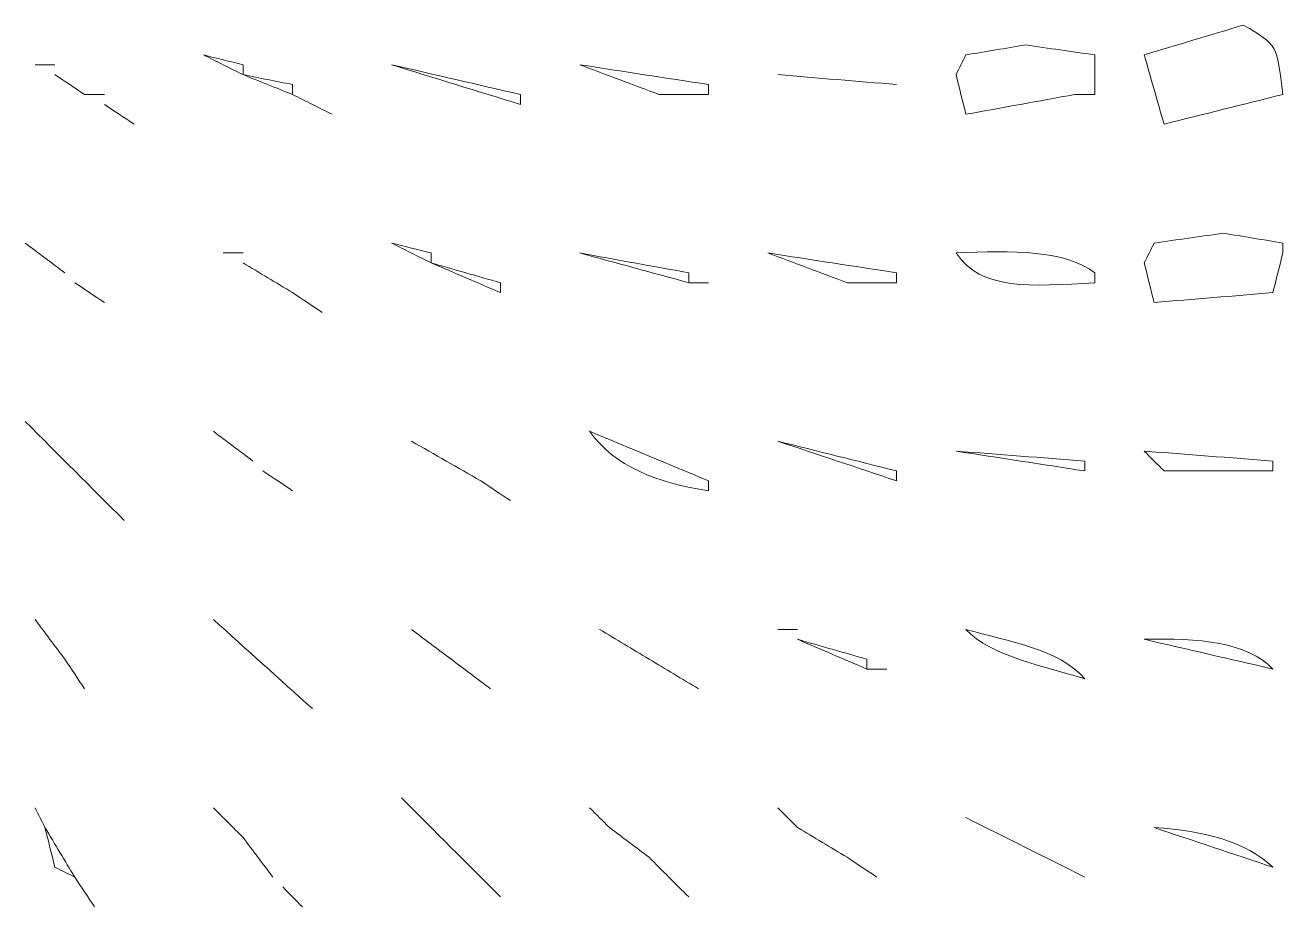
# Model space of a CAD drawing. Extents: x 69 to 542, y -750 to -43.
# Drawn here: x 70.9 to 197.9, y -669.3 to -580.3 of the extents above; entities that cross this region are included whole.
import ezdxf

# ---------------------------------------------------------------- set-up
doc = ezdxf.new("R2010")
doc.units = 0
doc.header["$MEASUREMENT"] = 0
doc.layers.add('Layer 1', color=7, linetype='Continuous', lineweight=0)

msp = doc.modelspace()

# ---------------------------------------------------------------- linework, layer by layer
at = {"layer": 'Layer 1', "color": 240, "lineweight": 18, "true_color": 0xed1c24}
for points, knots in [([(193.94, -580.33), (197.47, -582.36), (197.31, -582.29), (197.94, -587.33), (193.94, -588.33), (189.94, -589.33), (185.94, -590.33), (185.27, -588), (184.6, -585.67), (183.94, -583.33), (187.27, -582.33), (190.6, -581.33), (193.94, -580.33)], [0, 0, 0, 0, 1, 1, 1, 2, 2, 2, 3, 3, 3, 4, 4, 4, 4]), ([(193.94, -580.33), (197.47, -582.36), (197.31, -582.29), (197.94, -587.33), (193.94, -588.33), (189.94, -589.33), (185.94, -590.33), (185.27, -588), (184.6, -585.67), (183.94, -583.33), (187.27, -582.33), (190.6, -581.33), (193.94, -580.33)], [0, 0, 0, 0, 1, 1, 1, 2, 2, 2, 3, 3, 3, 4, 4, 4, 4]), ([(193.94, -580.33), (197.47, -582.36), (197.31, -582.29), (197.94, -587.33), (193.94, -588.33), (189.94, -589.33), (185.94, -590.33), (185.27, -588), (184.6, -585.67), (183.94, -583.33), (187.27, -582.33), (190.6, -581.33), (193.94, -580.33)], [0, 0, 0, 0, 1, 1, 1, 2, 2, 2, 3, 3, 3, 4, 4, 4, 4]), ([(171.94, -582.33), (174.27, -582.67), (176.6, -583), (178.94, -583.33), (178.94, -583.67), (178.94, -584), (178.94, -584.33), (178.94, -585.33), (178.94, -586.33), (178.94, -587.33), (178.27, -587.33), (177.6, -587.33), (176.94, -587.33), (173.27, -588), (169.6, -588.67), (165.94, -589.33), (165.6, -588), (165.27, -586.67), (164.94, -585.33), (165.27, -584.67), (165.6, -584), (165.94, -583.33), (167.94, -583), (169.94, -582.67), (171.94, -582.33)], [0, 0, 0, 0, 1, 1, 1, 2, 2, 2, 3, 3, 3, 4, 4, 4, 5, 5, 5, 6, 6, 6, 7, 7, 7, 8, 8, 8, 8]), ([(171.94, -582.33), (174.27, -582.67), (176.6, -583), (178.94, -583.33), (178.94, -583.67), (178.94, -584), (178.94, -584.33), (178.94, -585.33), (178.94, -586.33), (178.94, -587.33), (178.27, -587.33), (177.6, -587.33), (176.94, -587.33), (173.27, -588), (169.6, -588.67), (165.94, -589.33), (165.6, -588), (165.27, -586.67), (164.94, -585.33), (165.27, -584.67), (165.6, -584), (165.94, -583.33), (167.94, -583), (169.94, -582.67), (171.94, -582.33)], [0, 0, 0, 0, 1, 1, 1, 2, 2, 2, 3, 3, 3, 4, 4, 4, 5, 5, 5, 6, 6, 6, 7, 7, 7, 8, 8, 8, 8]), ([(171.94, -582.33), (174.27, -582.67), (176.6, -583), (178.94, -583.33), (178.94, -583.67), (178.94, -584), (178.94, -584.33), (178.94, -585.33), (178.94, -586.33), (178.94, -587.33), (178.27, -587.33), (177.6, -587.33), (176.94, -587.33), (173.27, -588), (169.6, -588.67), (165.94, -589.33), (165.6, -588), (165.27, -586.67), (164.94, -585.33), (165.27, -584.67), (165.6, -584), (165.94, -583.33), (167.94, -583), (169.94, -582.67), (171.94, -582.33)], [0, 0, 0, 0, 1, 1, 1, 2, 2, 2, 3, 3, 3, 4, 4, 4, 5, 5, 5, 6, 6, 6, 7, 7, 7, 8, 8, 8, 8]), ([(88.94, -583.33), (90.27, -583.67), (91.6, -584), (92.94, -584.33), (92.94, -584.67), (92.94, -585), (92.94, -585.33), (91.6, -584.67), (90.27, -584), (88.94, -583.33)], [0, 0, 0, 0, 1, 1, 1, 2, 2, 2, 3, 3, 3, 3]), ([(88.94, -583.33), (90.27, -583.67), (91.6, -584), (92.94, -584.33), (92.94, -584.67), (92.94, -585), (92.94, -585.33), (91.6, -584.67), (90.27, -584), (88.94, -583.33)], [0, 0, 0, 0, 1, 1, 1, 2, 2, 2, 3, 3, 3, 3]), ([(88.94, -583.33), (90.27, -583.67), (91.6, -584), (92.94, -584.33), (92.94, -584.67), (92.94, -585), (92.94, -585.33), (91.6, -584.67), (90.27, -584), (88.94, -583.33)], [0, 0, 0, 0, 1, 1, 1, 2, 2, 2, 3, 3, 3, 3]), ([(71.94, -584.33), (72.6, -584.33), (73.27, -584.33), (73.94, -584.33), (73.27, -584.33), (72.6, -584.33), (71.94, -584.33)], [0, 0, 0, 0, 1, 1, 1, 2, 2, 2, 2]), ([(71.94, -584.33), (72.6, -584.33), (73.27, -584.33), (73.94, -584.33), (73.27, -584.33), (72.6, -584.33), (71.94, -584.33)], [0, 0, 0, 0, 1, 1, 1, 2, 2, 2, 2]), ([(71.94, -584.33), (72.6, -584.33), (73.27, -584.33), (73.94, -584.33), (73.27, -584.33), (72.6, -584.33), (71.94, -584.33)], [0, 0, 0, 0, 1, 1, 1, 2, 2, 2, 2]), ([(73.94, -585.33), (74.94, -586), (75.94, -586.67), (76.94, -587.33), (75.94, -586.67), (74.94, -586), (73.94, -585.33)], [0, 0, 0, 0, 1, 1, 1, 2, 2, 2, 2]), ([(73.94, -585.33), (74.94, -586), (75.94, -586.67), (76.94, -587.33), (75.94, -586.67), (74.94, -586), (73.94, -585.33)], [0, 0, 0, 0, 1, 1, 1, 2, 2, 2, 2]), ([(73.94, -585.33), (74.94, -586), (75.94, -586.67), (76.94, -587.33), (75.94, -586.67), (74.94, -586), (73.94, -585.33)], [0, 0, 0, 0, 1, 1, 1, 2, 2, 2, 2]), ([(92.94, -585.33), (94.6, -585.67), (96.27, -586), (97.94, -586.33), (97.94, -586.67), (97.94, -587), (97.94, -587.33), (96.27, -586.67), (94.6, -586), (92.94, -585.33)], [0, 0, 0, 0, 1, 1, 1, 2, 2, 2, 3, 3, 3, 3]), ([(92.94, -585.33), (94.6, -585.67), (96.27, -586), (97.94, -586.33), (97.94, -586.67), (97.94, -587), (97.94, -587.33), (96.27, -586.67), (94.6, -586), (92.94, -585.33)], [0, 0, 0, 0, 1, 1, 1, 2, 2, 2, 3, 3, 3, 3]), ([(92.94, -585.33), (94.6, -585.67), (96.27, -586), (97.94, -586.33), (97.94, -586.67), (97.94, -587), (97.94, -587.33), (96.27, -586.67), (94.6, -586), (92.94, -585.33)], [0, 0, 0, 0, 1, 1, 1, 2, 2, 2, 3, 3, 3, 3]), ([(107.94, -584.33), (112.27, -585.33), (116.6, -586.33), (120.94, -587.33), (120.94, -587.67), (120.94, -588), (120.94, -588.33), (116.6, -587), (112.27, -585.67), (107.94, -584.33)], [0, 0, 0, 0, 1, 1, 1, 2, 2, 2, 3, 3, 3, 3]), ([(107.94, -584.33), (112.27, -585.33), (116.6, -586.33), (120.94, -587.33), (120.94, -587.67), (120.94, -588), (120.94, -588.33), (116.6, -587), (112.27, -585.67), (107.94, -584.33)], [0, 0, 0, 0, 1, 1, 1, 2, 2, 2, 3, 3, 3, 3]), ([(107.94, -584.33), (112.27, -585.33), (116.6, -586.33), (120.94, -587.33), (120.94, -587.67), (120.94, -588), (120.94, -588.33), (116.6, -587), (112.27, -585.67), (107.94, -584.33)], [0, 0, 0, 0, 1, 1, 1, 2, 2, 2, 3, 3, 3, 3]), ([(126.94, -584.33), (131.27, -585), (135.6, -585.67), (139.94, -586.33), (139.94, -586.67), (139.94, -587), (139.94, -587.33), (138.27, -587.33), (136.6, -587.33), (134.94, -587.33), (132.27, -586.33), (129.6, -585.33), (126.94, -584.33)], [0, 0, 0, 0, 1, 1, 1, 2, 2, 2, 3, 3, 3, 4, 4, 4, 4]), ([(126.94, -584.33), (131.27, -585), (135.6, -585.67), (139.94, -586.33), (139.94, -586.67), (139.94, -587), (139.94, -587.33), (138.27, -587.33), (136.6, -587.33), (134.94, -587.33), (132.27, -586.33), (129.6, -585.33), (126.94, -584.33)], [0, 0, 0, 0, 1, 1, 1, 2, 2, 2, 3, 3, 3, 4, 4, 4, 4]), ([(126.94, -584.33), (131.27, -585), (135.6, -585.67), (139.94, -586.33), (139.94, -586.67), (139.94, -587), (139.94, -587.33), (138.27, -587.33), (136.6, -587.33), (134.94, -587.33), (132.27, -586.33), (129.6, -585.33), (126.94, -584.33)], [0, 0, 0, 0, 1, 1, 1, 2, 2, 2, 3, 3, 3, 4, 4, 4, 4]), ([(146.94, -585.33), (150.94, -585.67), (154.94, -586), (158.94, -586.33), (154.94, -586), (150.94, -585.67), (146.94, -585.33)], [0, 0, 0, 0, 1, 1, 1, 2, 2, 2, 2]), ([(146.94, -585.33), (150.94, -585.67), (154.94, -586), (158.94, -586.33), (154.94, -586), (150.94, -585.67), (146.94, -585.33)], [0, 0, 0, 0, 1, 1, 1, 2, 2, 2, 2]), ([(146.94, -585.33), (150.94, -585.67), (154.94, -586), (158.94, -586.33), (154.94, -586), (150.94, -585.67), (146.94, -585.33)], [0, 0, 0, 0, 1, 1, 1, 2, 2, 2, 2]), ([(76.94, -587.33), (77.6, -587.33), (78.27, -587.33), (78.94, -587.33), (78.27, -587.33), (77.6, -587.33), (76.94, -587.33)], [0, 0, 0, 0, 1, 1, 1, 2, 2, 2, 2]), ([(76.94, -587.33), (77.6, -587.33), (78.27, -587.33), (78.94, -587.33), (78.27, -587.33), (77.6, -587.33), (76.94, -587.33)], [0, 0, 0, 0, 1, 1, 1, 2, 2, 2, 2]), ([(76.94, -587.33), (77.6, -587.33), (78.27, -587.33), (78.94, -587.33), (78.27, -587.33), (77.6, -587.33), (76.94, -587.33)], [0, 0, 0, 0, 1, 1, 1, 2, 2, 2, 2]), ([(97.94, -587.33), (99.27, -588), (100.6, -588.67), (101.94, -589.33), (100.6, -588.67), (99.27, -588), (97.94, -587.33)], [0, 0, 0, 0, 1, 1, 1, 2, 2, 2, 2]), ([(97.94, -587.33), (99.27, -588), (100.6, -588.67), (101.94, -589.33), (100.6, -588.67), (99.27, -588), (97.94, -587.33)], [0, 0, 0, 0, 1, 1, 1, 2, 2, 2, 2]), ([(97.94, -587.33), (99.27, -588), (100.6, -588.67), (101.94, -589.33), (100.6, -588.67), (99.27, -588), (97.94, -587.33)], [0, 0, 0, 0, 1, 1, 1, 2, 2, 2, 2]), ([(78.94, -588.33), (79.94, -589), (80.94, -589.67), (81.94, -590.33), (80.94, -589.67), (79.94, -589), (78.94, -588.33)], [0, 0, 0, 0, 1, 1, 1, 2, 2, 2, 2]), ([(78.94, -588.33), (79.94, -589), (80.94, -589.67), (81.94, -590.33), (80.94, -589.67), (79.94, -589), (78.94, -588.33)], [0, 0, 0, 0, 1, 1, 1, 2, 2, 2, 2]), ([(78.94, -588.33), (79.94, -589), (80.94, -589.67), (81.94, -590.33), (80.94, -589.67), (79.94, -589), (78.94, -588.33)], [0, 0, 0, 0, 1, 1, 1, 2, 2, 2, 2]), ([(191.94, -601.33), (193.94, -601.67), (195.94, -602), (197.94, -602.33), (197.94, -602.67), (197.94, -603), (197.94, -603.33), (197.6, -604.67), (197.27, -606), (196.94, -607.33), (192.94, -607.67), (188.94, -608), (184.94, -608.33), (184.6, -607), (184.27, -605.67), (183.94, -604.33), (184.27, -603.67), (184.6, -603), (184.94, -602.33), (187.27, -602), (189.6, -601.67), (191.94, -601.33)], [0, 0, 0, 0, 1, 1, 1, 2, 2, 2, 3, 3, 3, 4, 4, 4, 5, 5, 5, 6, 6, 6, 7, 7, 7, 7]), ([(191.94, -601.33), (193.94, -601.67), (195.94, -602), (197.94, -602.33), (197.94, -602.67), (197.94, -603), (197.94, -603.33), (197.6, -604.67), (197.27, -606), (196.94, -607.33), (192.94, -607.67), (188.94, -608), (184.94, -608.33), (184.6, -607), (184.27, -605.67), (183.94, -604.33), (184.27, -603.67), (184.6, -603), (184.94, -602.33), (187.27, -602), (189.6, -601.67), (191.94, -601.33)], [0, 0, 0, 0, 1, 1, 1, 2, 2, 2, 3, 3, 3, 4, 4, 4, 5, 5, 5, 6, 6, 6, 7, 7, 7, 7]), ([(191.94, -601.33), (193.94, -601.67), (195.94, -602), (197.94, -602.33), (197.94, -602.67), (197.94, -603), (197.94, -603.33), (197.6, -604.67), (197.27, -606), (196.94, -607.33), (192.94, -607.67), (188.94, -608), (184.94, -608.33), (184.6, -607), (184.27, -605.67), (183.94, -604.33), (184.27, -603.67), (184.6, -603), (184.94, -602.33), (187.27, -602), (189.6, -601.67), (191.94, -601.33)], [0, 0, 0, 0, 1, 1, 1, 2, 2, 2, 3, 3, 3, 4, 4, 4, 5, 5, 5, 6, 6, 6, 7, 7, 7, 7]), ([(70.94, -602.33), (72.27, -603.33), (73.6, -604.33), (74.94, -605.33), (73.6, -604.33), (72.27, -603.33), (70.94, -602.33)], [0, 0, 0, 0, 1, 1, 1, 2, 2, 2, 2]), ([(70.94, -602.33), (72.27, -603.33), (73.6, -604.33), (74.94, -605.33), (73.6, -604.33), (72.27, -603.33), (70.94, -602.33)], [0, 0, 0, 0, 1, 1, 1, 2, 2, 2, 2]), ([(70.94, -602.33), (72.27, -603.33), (73.6, -604.33), (74.94, -605.33), (73.6, -604.33), (72.27, -603.33), (70.94, -602.33)], [0, 0, 0, 0, 1, 1, 1, 2, 2, 2, 2]), ([(107.94, -602.33), (109.27, -602.67), (110.6, -603), (111.94, -603.33), (111.94, -603.67), (111.94, -604), (111.94, -604.33), (110.6, -603.67), (109.27, -603), (107.94, -602.33)], [0, 0, 0, 0, 1, 1, 1, 2, 2, 2, 3, 3, 3, 3]), ([(107.94, -602.33), (109.27, -602.67), (110.6, -603), (111.94, -603.33), (111.94, -603.67), (111.94, -604), (111.94, -604.33), (110.6, -603.67), (109.27, -603), (107.94, -602.33)], [0, 0, 0, 0, 1, 1, 1, 2, 2, 2, 3, 3, 3, 3]), ([(107.94, -602.33), (109.27, -602.67), (110.6, -603), (111.94, -603.33), (111.94, -603.67), (111.94, -604), (111.94, -604.33), (110.6, -603.67), (109.27, -603), (107.94, -602.33)], [0, 0, 0, 0, 1, 1, 1, 2, 2, 2, 3, 3, 3, 3]), ([(164.94, -603.33), (170.57, -603.04), (176.05, -603.06), (178.94, -605.33), (178.94, -605.67), (178.94, -606), (178.94, -606.33), (172.46, -606.71), (167.47, -607.15), (164.94, -603.33)], [0, 0, 0, 0, 1, 1, 1, 2, 2, 2, 3, 3, 3, 3]), ([(164.94, -603.33), (170.57, -603.04), (176.05, -603.06), (178.94, -605.33), (178.94, -605.67), (178.94, -606), (178.94, -606.33), (172.46, -606.71), (167.47, -607.15), (164.94, -603.33)], [0, 0, 0, 0, 1, 1, 1, 2, 2, 2, 3, 3, 3, 3]), ([(164.94, -603.33), (170.57, -603.04), (176.05, -603.06), (178.94, -605.33), (178.94, -605.67), (178.94, -606), (178.94, -606.33), (172.46, -606.71), (167.47, -607.15), (164.94, -603.33)], [0, 0, 0, 0, 1, 1, 1, 2, 2, 2, 3, 3, 3, 3]), ([(90.94, -603.33), (91.6, -603.33), (92.27, -603.33), (92.94, -603.33), (92.27, -603.33), (91.6, -603.33), (90.94, -603.33)], [0, 0, 0, 0, 1, 1, 1, 2, 2, 2, 2]), ([(90.94, -603.33), (91.6, -603.33), (92.27, -603.33), (92.94, -603.33), (92.27, -603.33), (91.6, -603.33), (90.94, -603.33)], [0, 0, 0, 0, 1, 1, 1, 2, 2, 2, 2]), ([(90.94, -603.33), (91.6, -603.33), (92.27, -603.33), (92.94, -603.33), (92.27, -603.33), (91.6, -603.33), (90.94, -603.33)], [0, 0, 0, 0, 1, 1, 1, 2, 2, 2, 2]), ([(92.94, -604.33), (94.6, -605.33), (96.27, -606.33), (97.94, -607.33), (96.27, -606.33), (94.6, -605.33), (92.94, -604.33)], [0, 0, 0, 0, 1, 1, 1, 2, 2, 2, 2]), ([(92.94, -604.33), (94.6, -605.33), (96.27, -606.33), (97.94, -607.33), (96.27, -606.33), (94.6, -605.33), (92.94, -604.33)], [0, 0, 0, 0, 1, 1, 1, 2, 2, 2, 2]), ([(92.94, -604.33), (94.6, -605.33), (96.27, -606.33), (97.94, -607.33), (96.27, -606.33), (94.6, -605.33), (92.94, -604.33)], [0, 0, 0, 0, 1, 1, 1, 2, 2, 2, 2]), ([(111.94, -604.33), (114.27, -605), (116.6, -605.67), (118.94, -606.33), (118.94, -606.67), (118.94, -607), (118.94, -607.33), (116.6, -606.33), (114.27, -605.33), (111.94, -604.33)], [0, 0, 0, 0, 1, 1, 1, 2, 2, 2, 3, 3, 3, 3]), ([(111.94, -604.33), (114.27, -605), (116.6, -605.67), (118.94, -606.33), (118.94, -606.67), (118.94, -607), (118.94, -607.33), (116.6, -606.33), (114.27, -605.33), (111.94, -604.33)], [0, 0, 0, 0, 1, 1, 1, 2, 2, 2, 3, 3, 3, 3]), ([(111.94, -604.33), (114.27, -605), (116.6, -605.67), (118.94, -606.33), (118.94, -606.67), (118.94, -607), (118.94, -607.33), (116.6, -606.33), (114.27, -605.33), (111.94, -604.33)], [0, 0, 0, 0, 1, 1, 1, 2, 2, 2, 3, 3, 3, 3]), ([(126.94, -603.33), (130.6, -604), (134.27, -604.67), (137.94, -605.33), (137.94, -605.67), (137.94, -606), (137.94, -606.33), (134.27, -605.33), (130.6, -604.33), (126.94, -603.33)], [0, 0, 0, 0, 1, 1, 1, 2, 2, 2, 3, 3, 3, 3]), ([(126.94, -603.33), (130.6, -604), (134.27, -604.67), (137.94, -605.33), (137.94, -605.67), (137.94, -606), (137.94, -606.33), (134.27, -605.33), (130.6, -604.33), (126.94, -603.33)], [0, 0, 0, 0, 1, 1, 1, 2, 2, 2, 3, 3, 3, 3]), ([(126.94, -603.33), (130.6, -604), (134.27, -604.67), (137.94, -605.33), (137.94, -605.67), (137.94, -606), (137.94, -606.33), (134.27, -605.33), (130.6, -604.33), (126.94, -603.33)], [0, 0, 0, 0, 1, 1, 1, 2, 2, 2, 3, 3, 3, 3]), ([(145.94, -603.33), (150.27, -604), (154.6, -604.67), (158.94, -605.33), (158.94, -605.67), (158.94, -606), (158.94, -606.33), (157.27, -606.33), (155.6, -606.33), (153.94, -606.33), (151.27, -605.33), (148.6, -604.33), (145.94, -603.33)], [0, 0, 0, 0, 1, 1, 1, 2, 2, 2, 3, 3, 3, 4, 4, 4, 4]), ([(145.94, -603.33), (150.27, -604), (154.6, -604.67), (158.94, -605.33), (158.94, -605.67), (158.94, -606), (158.94, -606.33), (157.27, -606.33), (155.6, -606.33), (153.94, -606.33), (151.27, -605.33), (148.6, -604.33), (145.94, -603.33)], [0, 0, 0, 0, 1, 1, 1, 2, 2, 2, 3, 3, 3, 4, 4, 4, 4]), ([(145.94, -603.33), (150.27, -604), (154.6, -604.67), (158.94, -605.33), (158.94, -605.67), (158.94, -606), (158.94, -606.33), (157.27, -606.33), (155.6, -606.33), (153.94, -606.33), (151.27, -605.33), (148.6, -604.33), (145.94, -603.33)], [0, 0, 0, 0, 1, 1, 1, 2, 2, 2, 3, 3, 3, 4, 4, 4, 4]), ([(75.94, -606.33), (76.94, -607), (77.94, -607.67), (78.94, -608.33), (77.94, -607.67), (76.94, -607), (75.94, -606.33)], [0, 0, 0, 0, 1, 1, 1, 2, 2, 2, 2]), ([(75.94, -606.33), (76.94, -607), (77.94, -607.67), (78.94, -608.33), (77.94, -607.67), (76.94, -607), (75.94, -606.33)], [0, 0, 0, 0, 1, 1, 1, 2, 2, 2, 2]), ([(75.94, -606.33), (76.94, -607), (77.94, -607.67), (78.94, -608.33), (77.94, -607.67), (76.94, -607), (75.94, -606.33)], [0, 0, 0, 0, 1, 1, 1, 2, 2, 2, 2]), ([(137.94, -606.33), (138.6, -606.33), (139.27, -606.33), (139.94, -606.33), (139.27, -606.33), (138.6, -606.33), (137.94, -606.33)], [0, 0, 0, 0, 1, 1, 1, 2, 2, 2, 2]), ([(137.94, -606.33), (138.6, -606.33), (139.27, -606.33), (139.94, -606.33), (139.27, -606.33), (138.6, -606.33), (137.94, -606.33)], [0, 0, 0, 0, 1, 1, 1, 2, 2, 2, 2]), ([(137.94, -606.33), (138.6, -606.33), (139.27, -606.33), (139.94, -606.33), (139.27, -606.33), (138.6, -606.33), (137.94, -606.33)], [0, 0, 0, 0, 1, 1, 1, 2, 2, 2, 2]), ([(97.94, -607.33), (98.94, -608), (99.94, -608.67), (100.94, -609.33), (99.94, -608.67), (98.94, -608), (97.94, -607.33)], [0, 0, 0, 0, 1, 1, 1, 2, 2, 2, 2]), ([(97.94, -607.33), (98.94, -608), (99.94, -608.67), (100.94, -609.33), (99.94, -608.67), (98.94, -608), (97.94, -607.33)], [0, 0, 0, 0, 1, 1, 1, 2, 2, 2, 2]), ([(97.94, -607.33), (98.94, -608), (99.94, -608.67), (100.94, -609.33), (99.94, -608.67), (98.94, -608), (97.94, -607.33)], [0, 0, 0, 0, 1, 1, 1, 2, 2, 2, 2]), ([(70.94, -620.33), (74.27, -623.67), (77.6, -627), (80.94, -630.33), (77.6, -627), (74.27, -623.67), (70.94, -620.33)], [0, 0, 0, 0, 1, 1, 1, 2, 2, 2, 2]), ([(70.94, -620.33), (74.27, -623.67), (77.6, -627), (80.94, -630.33), (77.6, -627), (74.27, -623.67), (70.94, -620.33)], [0, 0, 0, 0, 1, 1, 1, 2, 2, 2, 2]), ([(70.94, -620.33), (74.27, -623.67), (77.6, -627), (80.94, -630.33), (77.6, -627), (74.27, -623.67), (70.94, -620.33)], [0, 0, 0, 0, 1, 1, 1, 2, 2, 2, 2]), ([(89.94, -621.33), (91.27, -622.33), (92.6, -623.33), (93.94, -624.33), (92.6, -623.33), (91.27, -622.33), (89.94, -621.33)], [0, 0, 0, 0, 1, 1, 1, 2, 2, 2, 2]), ([(89.94, -621.33), (91.27, -622.33), (92.6, -623.33), (93.94, -624.33), (92.6, -623.33), (91.27, -622.33), (89.94, -621.33)], [0, 0, 0, 0, 1, 1, 1, 2, 2, 2, 2]), ([(89.94, -621.33), (91.27, -622.33), (92.6, -623.33), (93.94, -624.33), (92.6, -623.33), (91.27, -622.33), (89.94, -621.33)], [0, 0, 0, 0, 1, 1, 1, 2, 2, 2, 2]), ([(127.94, -621.33), (131.94, -623), (135.94, -624.67), (139.94, -626.33), (139.94, -626.67), (139.94, -627), (139.94, -627.33), (134.79, -626.54), (130.42, -624.89), (127.94, -621.33)], [0, 0, 0, 0, 1, 1, 1, 2, 2, 2, 3, 3, 3, 3]), ([(127.94, -621.33), (131.94, -623), (135.94, -624.67), (139.94, -626.33), (139.94, -626.67), (139.94, -627), (139.94, -627.33), (134.79, -626.54), (130.42, -624.89), (127.94, -621.33)], [0, 0, 0, 0, 1, 1, 1, 2, 2, 2, 3, 3, 3, 3]), ([(127.94, -621.33), (131.94, -623), (135.94, -624.67), (139.94, -626.33), (139.94, -626.67), (139.94, -627), (139.94, -627.33), (134.79, -626.54), (130.42, -624.89), (127.94, -621.33)], [0, 0, 0, 0, 1, 1, 1, 2, 2, 2, 3, 3, 3, 3]), ([(109.94, -622.33), (112.27, -623.67), (114.6, -625), (116.94, -626.33), (114.6, -625), (112.27, -623.67), (109.94, -622.33)], [0, 0, 0, 0, 1, 1, 1, 2, 2, 2, 2]), ([(109.94, -622.33), (112.27, -623.67), (114.6, -625), (116.94, -626.33), (114.6, -625), (112.27, -623.67), (109.94, -622.33)], [0, 0, 0, 0, 1, 1, 1, 2, 2, 2, 2]), ([(109.94, -622.33), (112.27, -623.67), (114.6, -625), (116.94, -626.33), (114.6, -625), (112.27, -623.67), (109.94, -622.33)], [0, 0, 0, 0, 1, 1, 1, 2, 2, 2, 2]), ([(146.94, -622.33), (150.94, -623.33), (154.94, -624.33), (158.94, -625.33), (158.94, -625.67), (158.94, -626), (158.94, -626.33), (154.94, -625), (150.94, -623.67), (146.94, -622.33)], [0, 0, 0, 0, 1, 1, 1, 2, 2, 2, 3, 3, 3, 3]), ([(146.94, -622.33), (150.94, -623.33), (154.94, -624.33), (158.94, -625.33), (158.94, -625.67), (158.94, -626), (158.94, -626.33), (154.94, -625), (150.94, -623.67), (146.94, -622.33)], [0, 0, 0, 0, 1, 1, 1, 2, 2, 2, 3, 3, 3, 3]), ([(146.94, -622.33), (150.94, -623.33), (154.94, -624.33), (158.94, -625.33), (158.94, -625.67), (158.94, -626), (158.94, -626.33), (154.94, -625), (150.94, -623.67), (146.94, -622.33)], [0, 0, 0, 0, 1, 1, 1, 2, 2, 2, 3, 3, 3, 3]), ([(164.94, -623.33), (169.27, -623.67), (173.6, -624), (177.94, -624.33), (177.94, -624.67), (177.94, -625), (177.94, -625.33), (173.6, -624.67), (169.27, -624), (164.94, -623.33)], [0, 0, 0, 0, 1, 1, 1, 2, 2, 2, 3, 3, 3, 3]), ([(164.94, -623.33), (169.27, -623.67), (173.6, -624), (177.94, -624.33), (177.94, -624.67), (177.94, -625), (177.94, -625.33), (173.6, -624.67), (169.27, -624), (164.94, -623.33)], [0, 0, 0, 0, 1, 1, 1, 2, 2, 2, 3, 3, 3, 3]), ([(164.94, -623.33), (169.27, -623.67), (173.6, -624), (177.94, -624.33), (177.94, -624.67), (177.94, -625), (177.94, -625.33), (173.6, -624.67), (169.27, -624), (164.94, -623.33)], [0, 0, 0, 0, 1, 1, 1, 2, 2, 2, 3, 3, 3, 3]), ([(183.94, -623.33), (188.27, -623.67), (192.6, -624), (196.94, -624.33), (196.94, -624.67), (196.94, -625), (196.94, -625.33), (193.27, -625.33), (189.6, -625.33), (185.94, -625.33), (185.27, -624.67), (184.6, -624), (183.94, -623.33)], [0, 0, 0, 0, 1, 1, 1, 2, 2, 2, 3, 3, 3, 4, 4, 4, 4]), ([(183.94, -623.33), (188.27, -623.67), (192.6, -624), (196.94, -624.33), (196.94, -624.67), (196.94, -625), (196.94, -625.33), (193.27, -625.33), (189.6, -625.33), (185.94, -625.33), (185.27, -624.67), (184.6, -624), (183.94, -623.33)], [0, 0, 0, 0, 1, 1, 1, 2, 2, 2, 3, 3, 3, 4, 4, 4, 4]), ([(183.94, -623.33), (188.27, -623.67), (192.6, -624), (196.94, -624.33), (196.94, -624.67), (196.94, -625), (196.94, -625.33), (193.27, -625.33), (189.6, -625.33), (185.94, -625.33), (185.27, -624.67), (184.6, -624), (183.94, -623.33)], [0, 0, 0, 0, 1, 1, 1, 2, 2, 2, 3, 3, 3, 4, 4, 4, 4]), ([(94.94, -625.33), (95.94, -626), (96.94, -626.67), (97.94, -627.33), (96.94, -626.67), (95.94, -626), (94.94, -625.33)], [0, 0, 0, 0, 1, 1, 1, 2, 2, 2, 2]), ([(94.94, -625.33), (95.94, -626), (96.94, -626.67), (97.94, -627.33), (96.94, -626.67), (95.94, -626), (94.94, -625.33)], [0, 0, 0, 0, 1, 1, 1, 2, 2, 2, 2]), ([(94.94, -625.33), (95.94, -626), (96.94, -626.67), (97.94, -627.33), (96.94, -626.67), (95.94, -626), (94.94, -625.33)], [0, 0, 0, 0, 1, 1, 1, 2, 2, 2, 2]), ([(116.94, -626.33), (117.94, -627), (118.94, -627.67), (119.94, -628.33), (118.94, -627.67), (117.94, -627), (116.94, -626.33)], [0, 0, 0, 0, 1, 1, 1, 2, 2, 2, 2]), ([(116.94, -626.33), (117.94, -627), (118.94, -627.67), (119.94, -628.33), (118.94, -627.67), (117.94, -627), (116.94, -626.33)], [0, 0, 0, 0, 1, 1, 1, 2, 2, 2, 2]), ([(116.94, -626.33), (117.94, -627), (118.94, -627.67), (119.94, -628.33), (118.94, -627.67), (117.94, -627), (116.94, -626.33)], [0, 0, 0, 0, 1, 1, 1, 2, 2, 2, 2]), ([(71.94, -640.33), (72.94, -641.67), (73.94, -643), (74.94, -644.33), (73.94, -643), (72.94, -641.67), (71.94, -640.33)], [0, 0, 0, 0, 1, 1, 1, 2, 2, 2, 2]), ([(71.94, -640.33), (72.94, -641.67), (73.94, -643), (74.94, -644.33), (73.94, -643), (72.94, -641.67), (71.94, -640.33)], [0, 0, 0, 0, 1, 1, 1, 2, 2, 2, 2]), ([(71.94, -640.33), (72.94, -641.67), (73.94, -643), (74.94, -644.33), (73.94, -643), (72.94, -641.67), (71.94, -640.33)], [0, 0, 0, 0, 1, 1, 1, 2, 2, 2, 2]), ([(89.94, -640.33), (93.27, -643.33), (96.6, -646.33), (99.94, -649.33), (96.6, -646.33), (93.27, -643.33), (89.94, -640.33)], [0, 0, 0, 0, 1, 1, 1, 2, 2, 2, 2]), ([(89.94, -640.33), (93.27, -643.33), (96.6, -646.33), (99.94, -649.33), (96.6, -646.33), (93.27, -643.33), (89.94, -640.33)], [0, 0, 0, 0, 1, 1, 1, 2, 2, 2, 2]), ([(89.94, -640.33), (93.27, -643.33), (96.6, -646.33), (99.94, -649.33), (96.6, -646.33), (93.27, -643.33), (89.94, -640.33)], [0, 0, 0, 0, 1, 1, 1, 2, 2, 2, 2]), ([(109.94, -641.33), (111.27, -642.33), (112.6, -643.33), (113.94, -644.33), (112.6, -643.33), (111.27, -642.33), (109.94, -641.33)], [0, 0, 0, 0, 1, 1, 1, 2, 2, 2, 2]), ([(109.94, -641.33), (111.27, -642.33), (112.6, -643.33), (113.94, -644.33), (112.6, -643.33), (111.27, -642.33), (109.94, -641.33)], [0, 0, 0, 0, 1, 1, 1, 2, 2, 2, 2]), ([(109.94, -641.33), (111.27, -642.33), (112.6, -643.33), (113.94, -644.33), (112.6, -643.33), (111.27, -642.33), (109.94, -641.33)], [0, 0, 0, 0, 1, 1, 1, 2, 2, 2, 2]), ([(128.94, -641.33), (130.6, -642.33), (132.27, -643.33), (133.94, -644.33), (132.27, -643.33), (130.6, -642.33), (128.94, -641.33)], [0, 0, 0, 0, 1, 1, 1, 2, 2, 2, 2]), ([(128.94, -641.33), (130.6, -642.33), (132.27, -643.33), (133.94, -644.33), (132.27, -643.33), (130.6, -642.33), (128.94, -641.33)], [0, 0, 0, 0, 1, 1, 1, 2, 2, 2, 2]), ([(128.94, -641.33), (130.6, -642.33), (132.27, -643.33), (133.94, -644.33), (132.27, -643.33), (130.6, -642.33), (128.94, -641.33)], [0, 0, 0, 0, 1, 1, 1, 2, 2, 2, 2]), ([(146.94, -641.33), (147.6, -641.33), (148.27, -641.33), (148.94, -641.33), (148.27, -641.33), (147.6, -641.33), (146.94, -641.33)], [0, 0, 0, 0, 1, 1, 1, 2, 2, 2, 2]), ([(146.94, -641.33), (147.6, -641.33), (148.27, -641.33), (148.94, -641.33), (148.27, -641.33), (147.6, -641.33), (146.94, -641.33)], [0, 0, 0, 0, 1, 1, 1, 2, 2, 2, 2]), ([(146.94, -641.33), (147.6, -641.33), (148.27, -641.33), (148.94, -641.33), (148.27, -641.33), (147.6, -641.33), (146.94, -641.33)], [0, 0, 0, 0, 1, 1, 1, 2, 2, 2, 2]), ([(165.94, -641.33), (170.18, -642.57), (175.37, -643.3), (177.94, -646.33), (174.14, -645.09), (168.42, -644.07), (165.94, -641.33)], [0, 0, 0, 0, 1, 1, 1, 2, 2, 2, 2]), ([(165.94, -641.33), (170.18, -642.57), (175.37, -643.3), (177.94, -646.33), (174.14, -645.09), (168.42, -644.07), (165.94, -641.33)], [0, 0, 0, 0, 1, 1, 1, 2, 2, 2, 2]), ([(165.94, -641.33), (170.18, -642.57), (175.37, -643.3), (177.94, -646.33), (174.14, -645.09), (168.42, -644.07), (165.94, -641.33)], [0, 0, 0, 0, 1, 1, 1, 2, 2, 2, 2]), ([(148.94, -642.33), (151.27, -643), (153.6, -643.67), (155.94, -644.33), (155.94, -644.67), (155.94, -645), (155.94, -645.33), (153.6, -644.33), (151.27, -643.33), (148.94, -642.33)], [0, 0, 0, 0, 1, 1, 1, 2, 2, 2, 3, 3, 3, 3]), ([(148.94, -642.33), (151.27, -643), (153.6, -643.67), (155.94, -644.33), (155.94, -644.67), (155.94, -645), (155.94, -645.33), (153.6, -644.33), (151.27, -643.33), (148.94, -642.33)], [0, 0, 0, 0, 1, 1, 1, 2, 2, 2, 3, 3, 3, 3]), ([(148.94, -642.33), (151.27, -643), (153.6, -643.67), (155.94, -644.33), (155.94, -644.67), (155.94, -645), (155.94, -645.33), (153.6, -644.33), (151.27, -643.33), (148.94, -642.33)], [0, 0, 0, 0, 1, 1, 1, 2, 2, 2, 3, 3, 3, 3]), ([(183.94, -642.33), (189.41, -642.17), (194.34, -642.6), (196.94, -645.33), (192.6, -644.33), (188.27, -643.33), (183.94, -642.33)], [0, 0, 0, 0, 1, 1, 1, 2, 2, 2, 2]), ([(183.94, -642.33), (189.41, -642.17), (194.34, -642.6), (196.94, -645.33), (192.6, -644.33), (188.27, -643.33), (183.94, -642.33)], [0, 0, 0, 0, 1, 1, 1, 2, 2, 2, 2]), ([(183.94, -642.33), (189.41, -642.17), (194.34, -642.6), (196.94, -645.33), (192.6, -644.33), (188.27, -643.33), (183.94, -642.33)], [0, 0, 0, 0, 1, 1, 1, 2, 2, 2, 2]), ([(74.94, -644.33), (75.6, -645.33), (76.27, -646.33), (76.94, -647.33), (76.27, -646.33), (75.6, -645.33), (74.94, -644.33)], [0, 0, 0, 0, 1, 1, 1, 2, 2, 2, 2]), ([(74.94, -644.33), (75.6, -645.33), (76.27, -646.33), (76.94, -647.33), (76.27, -646.33), (75.6, -645.33), (74.94, -644.33)], [0, 0, 0, 0, 1, 1, 1, 2, 2, 2, 2]), ([(74.94, -644.33), (75.6, -645.33), (76.27, -646.33), (76.94, -647.33), (76.27, -646.33), (75.6, -645.33), (74.94, -644.33)], [0, 0, 0, 0, 1, 1, 1, 2, 2, 2, 2]), ([(113.94, -644.33), (115.27, -645.33), (116.6, -646.33), (117.94, -647.33), (116.6, -646.33), (115.27, -645.33), (113.94, -644.33)], [0, 0, 0, 0, 1, 1, 1, 2, 2, 2, 2]), ([(113.94, -644.33), (115.27, -645.33), (116.6, -646.33), (117.94, -647.33), (116.6, -646.33), (115.27, -645.33), (113.94, -644.33)], [0, 0, 0, 0, 1, 1, 1, 2, 2, 2, 2]), ([(113.94, -644.33), (115.27, -645.33), (116.6, -646.33), (117.94, -647.33), (116.6, -646.33), (115.27, -645.33), (113.94, -644.33)], [0, 0, 0, 0, 1, 1, 1, 2, 2, 2, 2]), ([(133.94, -644.33), (135.6, -645.33), (137.27, -646.33), (138.94, -647.33), (137.27, -646.33), (135.6, -645.33), (133.94, -644.33)], [0, 0, 0, 0, 1, 1, 1, 2, 2, 2, 2]), ([(133.94, -644.33), (135.6, -645.33), (137.27, -646.33), (138.94, -647.33), (137.27, -646.33), (135.6, -645.33), (133.94, -644.33)], [0, 0, 0, 0, 1, 1, 1, 2, 2, 2, 2]), ([(133.94, -644.33), (135.6, -645.33), (137.27, -646.33), (138.94, -647.33), (137.27, -646.33), (135.6, -645.33), (133.94, -644.33)], [0, 0, 0, 0, 1, 1, 1, 2, 2, 2, 2]), ([(155.94, -645.33), (156.6, -645.33), (157.27, -645.33), (157.94, -645.33), (157.27, -645.33), (156.6, -645.33), (155.94, -645.33)], [0, 0, 0, 0, 1, 1, 1, 2, 2, 2, 2]), ([(155.94, -645.33), (156.6, -645.33), (157.27, -645.33), (157.94, -645.33), (157.27, -645.33), (156.6, -645.33), (155.94, -645.33)], [0, 0, 0, 0, 1, 1, 1, 2, 2, 2, 2]), ([(155.94, -645.33), (156.6, -645.33), (157.27, -645.33), (157.94, -645.33), (157.27, -645.33), (156.6, -645.33), (155.94, -645.33)], [0, 0, 0, 0, 1, 1, 1, 2, 2, 2, 2]), ([(108.94, -658.33), (112.27, -661.67), (115.6, -665), (118.94, -668.33), (115.6, -665), (112.27, -661.67), (108.94, -658.33)], [0, 0, 0, 0, 1, 1, 1, 2, 2, 2, 2]), ([(108.94, -658.33), (112.27, -661.67), (115.6, -665), (118.94, -668.33), (115.6, -665), (112.27, -661.67), (108.94, -658.33)], [0, 0, 0, 0, 1, 1, 1, 2, 2, 2, 2]), ([(108.94, -658.33), (112.27, -661.67), (115.6, -665), (118.94, -668.33), (115.6, -665), (112.27, -661.67), (108.94, -658.33)], [0, 0, 0, 0, 1, 1, 1, 2, 2, 2, 2]), ([(71.94, -659.33), (72.27, -660), (72.6, -660.67), (72.94, -661.33), (72.6, -660.67), (72.27, -660), (71.94, -659.33)], [0, 0, 0, 0, 1, 1, 1, 2, 2, 2, 2]), ([(71.94, -659.33), (72.27, -660), (72.6, -660.67), (72.94, -661.33), (72.6, -660.67), (72.27, -660), (71.94, -659.33)], [0, 0, 0, 0, 1, 1, 1, 2, 2, 2, 2]), ([(71.94, -659.33), (72.27, -660), (72.6, -660.67), (72.94, -661.33), (72.6, -660.67), (72.27, -660), (71.94, -659.33)], [0, 0, 0, 0, 1, 1, 1, 2, 2, 2, 2]), ([(89.94, -659.33), (90.94, -660.33), (91.94, -661.33), (92.94, -662.33), (91.94, -661.33), (90.94, -660.33), (89.94, -659.33)], [0, 0, 0, 0, 1, 1, 1, 2, 2, 2, 2]), ([(89.94, -659.33), (90.94, -660.33), (91.94, -661.33), (92.94, -662.33), (91.94, -661.33), (90.94, -660.33), (89.94, -659.33)], [0, 0, 0, 0, 1, 1, 1, 2, 2, 2, 2]), ([(89.94, -659.33), (90.94, -660.33), (91.94, -661.33), (92.94, -662.33), (91.94, -661.33), (90.94, -660.33), (89.94, -659.33)], [0, 0, 0, 0, 1, 1, 1, 2, 2, 2, 2]), ([(127.94, -659.33), (128.6, -660), (129.27, -660.67), (129.94, -661.33), (129.27, -660.67), (128.6, -660), (127.94, -659.33)], [0, 0, 0, 0, 1, 1, 1, 2, 2, 2, 2]), ([(127.94, -659.33), (128.6, -660), (129.27, -660.67), (129.94, -661.33), (129.27, -660.67), (128.6, -660), (127.94, -659.33)], [0, 0, 0, 0, 1, 1, 1, 2, 2, 2, 2]), ([(127.94, -659.33), (128.6, -660), (129.27, -660.67), (129.94, -661.33), (129.27, -660.67), (128.6, -660), (127.94, -659.33)], [0, 0, 0, 0, 1, 1, 1, 2, 2, 2, 2]), ([(146.94, -659.33), (147.6, -660), (148.27, -660.67), (148.94, -661.33), (148.27, -660.67), (147.6, -660), (146.94, -659.33)], [0, 0, 0, 0, 1, 1, 1, 2, 2, 2, 2]), ([(146.94, -659.33), (147.6, -660), (148.27, -660.67), (148.94, -661.33), (148.27, -660.67), (147.6, -660), (146.94, -659.33)], [0, 0, 0, 0, 1, 1, 1, 2, 2, 2, 2]), ([(146.94, -659.33), (147.6, -660), (148.27, -660.67), (148.94, -661.33), (148.27, -660.67), (147.6, -660), (146.94, -659.33)], [0, 0, 0, 0, 1, 1, 1, 2, 2, 2, 2]), ([(165.94, -660.33), (169.94, -662.33), (173.94, -664.33), (177.94, -666.33), (173.94, -664.33), (169.94, -662.33), (165.94, -660.33)], [0, 0, 0, 0, 1, 1, 1, 2, 2, 2, 2]), ([(165.94, -660.33), (169.94, -662.33), (173.94, -664.33), (177.94, -666.33), (173.94, -664.33), (169.94, -662.33), (165.94, -660.33)], [0, 0, 0, 0, 1, 1, 1, 2, 2, 2, 2]), ([(165.94, -660.33), (169.94, -662.33), (173.94, -664.33), (177.94, -666.33), (173.94, -664.33), (169.94, -662.33), (165.94, -660.33)], [0, 0, 0, 0, 1, 1, 1, 2, 2, 2, 2]), ([(72.94, -661.33), (73.94, -663), (74.94, -664.67), (75.94, -666.33), (75.27, -666), (74.6, -665.67), (73.94, -665.33), (73.6, -664), (73.27, -662.67), (72.94, -661.33)], [0, 0, 0, 0, 1, 1, 1, 2, 2, 2, 3, 3, 3, 3]), ([(72.94, -661.33), (73.94, -663), (74.94, -664.67), (75.94, -666.33), (75.27, -666), (74.6, -665.67), (73.94, -665.33), (73.6, -664), (73.27, -662.67), (72.94, -661.33)], [0, 0, 0, 0, 1, 1, 1, 2, 2, 2, 3, 3, 3, 3]), ([(72.94, -661.33), (73.94, -663), (74.94, -664.67), (75.94, -666.33), (75.27, -666), (74.6, -665.67), (73.94, -665.33), (73.6, -664), (73.27, -662.67), (72.94, -661.33)], [0, 0, 0, 0, 1, 1, 1, 2, 2, 2, 3, 3, 3, 3]), ([(129.94, -661.33), (131.27, -662.33), (132.6, -663.33), (133.94, -664.33), (132.6, -663.33), (131.27, -662.33), (129.94, -661.33)], [0, 0, 0, 0, 1, 1, 1, 2, 2, 2, 2]), ([(129.94, -661.33), (131.27, -662.33), (132.6, -663.33), (133.94, -664.33), (132.6, -663.33), (131.27, -662.33), (129.94, -661.33)], [0, 0, 0, 0, 1, 1, 1, 2, 2, 2, 2]), ([(129.94, -661.33), (131.27, -662.33), (132.6, -663.33), (133.94, -664.33), (132.6, -663.33), (131.27, -662.33), (129.94, -661.33)], [0, 0, 0, 0, 1, 1, 1, 2, 2, 2, 2]), ([(148.94, -661.33), (150.6, -662.33), (152.27, -663.33), (153.94, -664.33), (152.27, -663.33), (150.6, -662.33), (148.94, -661.33)], [0, 0, 0, 0, 1, 1, 1, 2, 2, 2, 2]), ([(148.94, -661.33), (150.6, -662.33), (152.27, -663.33), (153.94, -664.33), (152.27, -663.33), (150.6, -662.33), (148.94, -661.33)], [0, 0, 0, 0, 1, 1, 1, 2, 2, 2, 2]), ([(148.94, -661.33), (150.6, -662.33), (152.27, -663.33), (153.94, -664.33), (152.27, -663.33), (150.6, -662.33), (148.94, -661.33)], [0, 0, 0, 0, 1, 1, 1, 2, 2, 2, 2]), ([(184.94, -661.33), (190.16, -661.67), (194.08, -662.72), (196.94, -665.33), (192.94, -664), (188.94, -662.67), (184.94, -661.33)], [0, 0, 0, 0, 1, 1, 1, 2, 2, 2, 2]), ([(184.94, -661.33), (190.16, -661.67), (194.08, -662.72), (196.94, -665.33), (192.94, -664), (188.94, -662.67), (184.94, -661.33)], [0, 0, 0, 0, 1, 1, 1, 2, 2, 2, 2]), ([(184.94, -661.33), (190.16, -661.67), (194.08, -662.72), (196.94, -665.33), (192.94, -664), (188.94, -662.67), (184.94, -661.33)], [0, 0, 0, 0, 1, 1, 1, 2, 2, 2, 2]), ([(92.94, -662.33), (93.94, -663.67), (94.94, -665), (95.94, -666.33), (94.94, -665), (93.94, -663.67), (92.94, -662.33)], [0, 0, 0, 0, 1, 1, 1, 2, 2, 2, 2]), ([(92.94, -662.33), (93.94, -663.67), (94.94, -665), (95.94, -666.33), (94.94, -665), (93.94, -663.67), (92.94, -662.33)], [0, 0, 0, 0, 1, 1, 1, 2, 2, 2, 2]), ([(92.94, -662.33), (93.94, -663.67), (94.94, -665), (95.94, -666.33), (94.94, -665), (93.94, -663.67), (92.94, -662.33)], [0, 0, 0, 0, 1, 1, 1, 2, 2, 2, 2]), ([(133.94, -664.33), (135.27, -665.67), (136.6, -667), (137.94, -668.33), (136.6, -667), (135.27, -665.67), (133.94, -664.33)], [0, 0, 0, 0, 1, 1, 1, 2, 2, 2, 2]), ([(133.94, -664.33), (135.27, -665.67), (136.6, -667), (137.94, -668.33), (136.6, -667), (135.27, -665.67), (133.94, -664.33)], [0, 0, 0, 0, 1, 1, 1, 2, 2, 2, 2]), ([(133.94, -664.33), (135.27, -665.67), (136.6, -667), (137.94, -668.33), (136.6, -667), (135.27, -665.67), (133.94, -664.33)], [0, 0, 0, 0, 1, 1, 1, 2, 2, 2, 2]), ([(153.94, -664.33), (154.94, -665), (155.94, -665.67), (156.94, -666.33), (155.94, -665.67), (154.94, -665), (153.94, -664.33)], [0, 0, 0, 0, 1, 1, 1, 2, 2, 2, 2]), ([(153.94, -664.33), (154.94, -665), (155.94, -665.67), (156.94, -666.33), (155.94, -665.67), (154.94, -665), (153.94, -664.33)], [0, 0, 0, 0, 1, 1, 1, 2, 2, 2, 2]), ([(153.94, -664.33), (154.94, -665), (155.94, -665.67), (156.94, -666.33), (155.94, -665.67), (154.94, -665), (153.94, -664.33)], [0, 0, 0, 0, 1, 1, 1, 2, 2, 2, 2]), ([(75.94, -666.33), (76.6, -667.33), (77.27, -668.33), (77.94, -669.33), (77.27, -668.33), (76.6, -667.33), (75.94, -666.33)], [0, 0, 0, 0, 1, 1, 1, 2, 2, 2, 2]), ([(75.94, -666.33), (76.6, -667.33), (77.27, -668.33), (77.94, -669.33), (77.27, -668.33), (76.6, -667.33), (75.94, -666.33)], [0, 0, 0, 0, 1, 1, 1, 2, 2, 2, 2]), ([(75.94, -666.33), (76.6, -667.33), (77.27, -668.33), (77.94, -669.33), (77.27, -668.33), (76.6, -667.33), (75.94, -666.33)], [0, 0, 0, 0, 1, 1, 1, 2, 2, 2, 2]), ([(96.94, -667.33), (97.6, -668), (98.27, -668.67), (98.94, -669.33), (98.27, -668.67), (97.6, -668), (96.94, -667.33)], [0, 0, 0, 0, 1, 1, 1, 2, 2, 2, 2]), ([(96.94, -667.33), (97.6, -668), (98.27, -668.67), (98.94, -669.33), (98.27, -668.67), (97.6, -668), (96.94, -667.33)], [0, 0, 0, 0, 1, 1, 1, 2, 2, 2, 2]), ([(96.94, -667.33), (97.6, -668), (98.27, -668.67), (98.94, -669.33), (98.27, -668.67), (97.6, -668), (96.94, -667.33)], [0, 0, 0, 0, 1, 1, 1, 2, 2, 2, 2])]:
    msp.add_open_spline(points, degree=3, knots=knots, dxfattribs=at)

doc.saveas('drawing.dxf')
